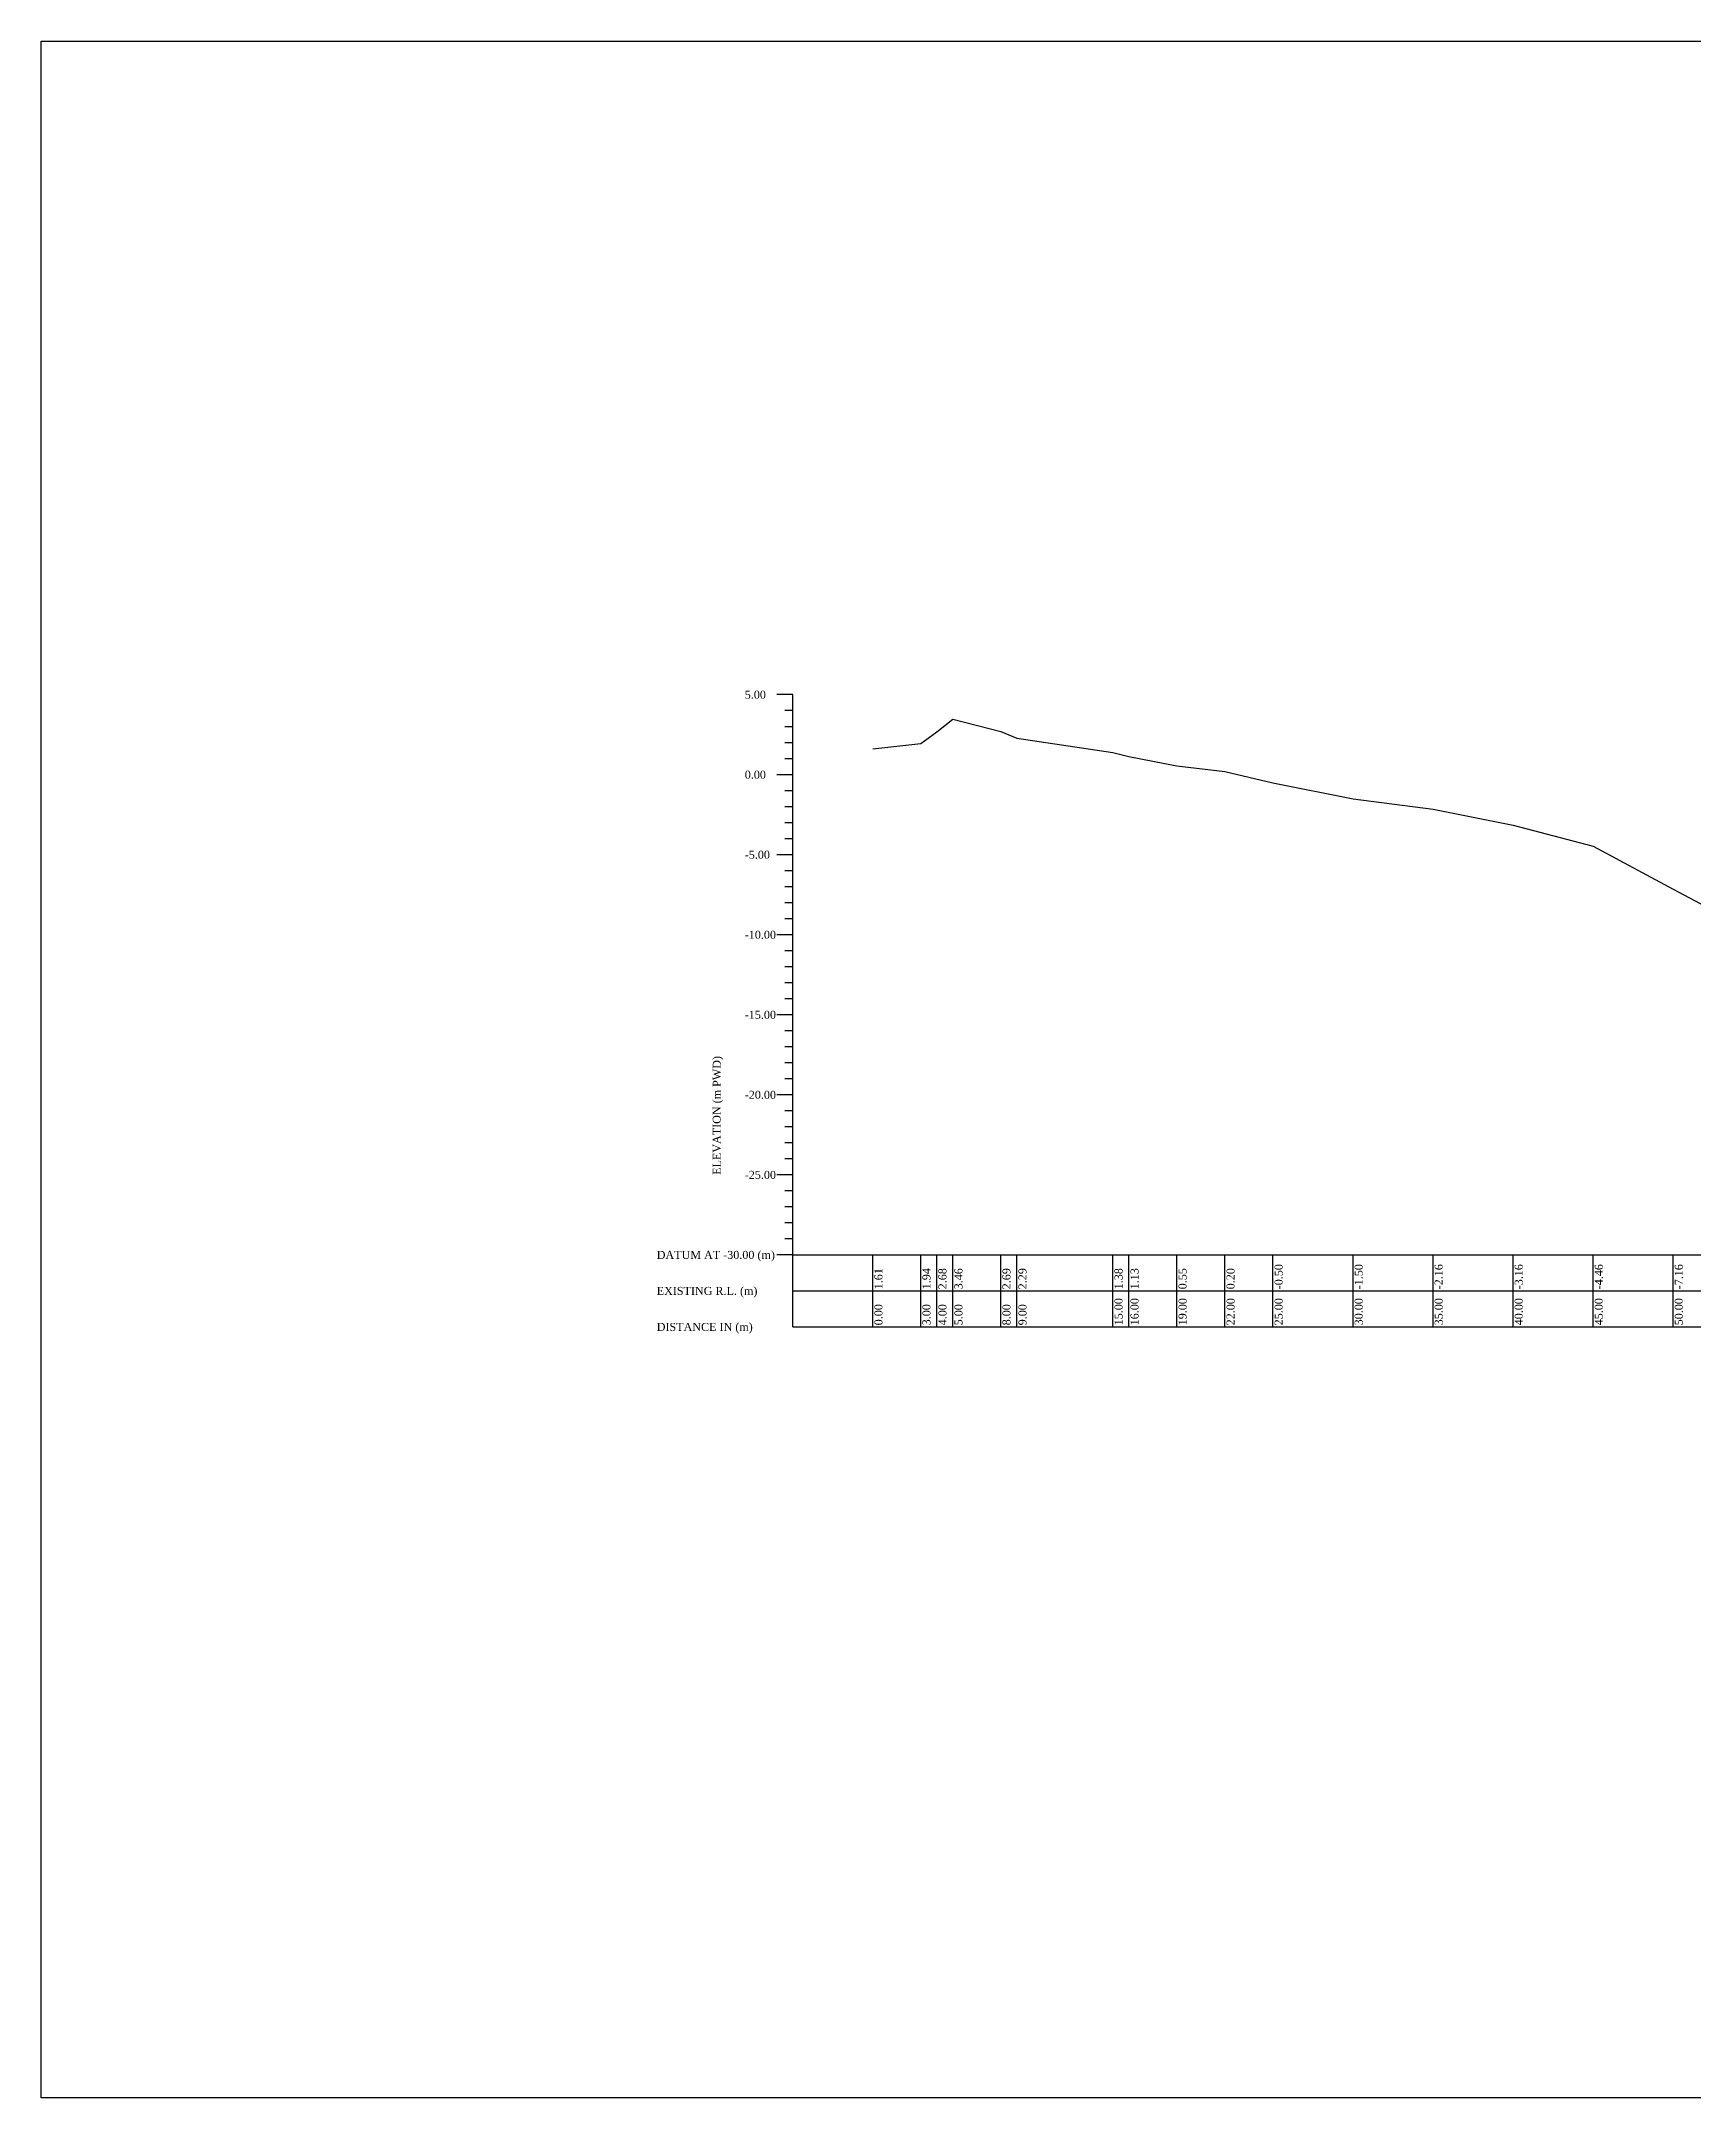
# Model space of a CAD drawing. Header units: inches. Extents: x 0 to 4913108, y -3856 to 5602.
# Drawn here: x 41996.9 to 42100.2, y 5473.8 to 5602.3 of the extents above; entities that cross this region are included whole.
import ezdxf

# ---------------------------------------------------------------- set-up
doc = ezdxf.new("R2010")
doc.units = ezdxf.units.IN
doc.header["$LTSCALE"] = 2.5
doc.header["$MEASUREMENT"] = 0
doc.styles.add('liza', font='times.ttf', dxfattribs={"height": 2})

msp = doc.modelspace()

# ---------------------------------------------------------------- linework, layer by layer
at = {"color": 6, "linetype": 'Continuous', "lineweight": -3, "ltscale": 0.5}
for p, q in [((42043.859, 5561.496), (42042.859, 5561.496)), ((42043.859, 5521.996), (42043.859, 5561.496)), ((42043.859, 5560.496), (42043.359, 5560.496)), ((42043.859, 5559.496), (42043.359, 5559.496)), ((42043.859, 5558.496), (42043.359, 5558.496)), ((42043.859, 5557.496), (42043.359, 5557.496)), ((42043.859, 5556.496), (42042.859, 5556.496)), ((42043.859, 5555.496), (42043.359, 5555.496)), ((42043.859, 5554.496), (42043.359, 5554.496)), ((42043.859, 5553.496), (42043.359, 5553.496)), ((42043.859, 5552.496), (42043.359, 5552.496)), ((42043.859, 5551.496), (42042.859, 5551.496)), ((42043.859, 5550.496), (42043.359, 5550.496)), ((42043.859, 5549.496), (42043.359, 5549.496)), ((42043.859, 5548.496), (42043.359, 5548.496)), ((42043.859, 5547.496), (42043.359, 5547.496)), ((42043.859, 5546.496), (42042.859, 5546.496)), ((42043.859, 5545.496), (42043.359, 5545.496)), ((42043.859, 5544.496), (42043.359, 5544.496)), ((42043.859, 5543.496), (42043.359, 5543.496)), ((42043.859, 5542.496), (42043.359, 5542.496)), ((42043.859, 5541.496), (42042.859, 5541.496)), ((42043.859, 5540.496), (42043.359, 5540.496)), ((42043.859, 5539.496), (42043.359, 5539.496)), ((42043.859, 5538.496), (42043.359, 5538.496)), ((42043.859, 5537.496), (42043.359, 5537.496)), ((42043.859, 5536.496), (42042.859, 5536.496)), ((42043.859, 5535.496), (42043.359, 5535.496)), ((42043.859, 5534.496), (42043.359, 5534.496)), ((42043.859, 5533.496), (42043.359, 5533.496)), ((42043.859, 5532.496), (42043.359, 5532.496)), ((42043.859, 5531.496), (42042.859, 5531.496)), ((42043.859, 5530.496), (42043.359, 5530.496)), ((42043.859, 5529.496), (42043.359, 5529.496)), ((42043.859, 5528.496), (42043.359, 5528.496)), ((42043.859, 5526.496), (42042.859, 5526.496)), ((42043.859, 5527.496), (42043.359, 5527.496)), ((42043.859, 5526.496), (42173.859, 5526.496)), ((42048.859, 5521.996), (42048.859, 5526.496)), ((42051.859, 5521.996), (42051.859, 5526.496)), ((42052.859, 5521.996), (42052.859, 5526.496)), ((42053.859, 5521.996), (42053.859, 5526.496)), ((42056.859, 5521.996), (42056.859, 5526.496)), ((42057.859, 5521.996), (42057.859, 5526.496)), ((42063.859, 5521.996), (42063.859, 5526.496)), ((42064.859, 5521.996), (42064.859, 5526.496)), ((42067.859, 5521.996), (42067.859, 5526.496)), ((42070.859, 5521.996), (42070.859, 5526.496)), ((42073.859, 5521.996), (42073.859, 5526.496)), ((42078.859, 5521.996), (42078.859, 5526.496)), ((42083.859, 5521.996), (42083.859, 5526.496)), ((42088.859, 5521.996), (42088.859, 5526.496)), ((42093.859, 5521.996), (42093.859, 5526.496)), ((42098.859, 5521.996), (42098.859, 5526.496)), ((42043.859, 5524.246), (42173.859, 5524.246)), ((42043.859, 5521.996), (42173.859, 5521.996))]:
    msp.add_line(p, q, dxfattribs=at)
msp.add_lwpolyline([(41996.902, 5602.324), (42431.645, 5602.324), (42431.645, 5473.832), (41996.902, 5473.832)], close=True, dxfattribs=at)
msp.add_lwpolyline([(42048.859, 5558.106), (42051.859, 5558.436), (42052.859, 5559.176), (42053.859, 5559.956), (42056.859, 5559.186), (42057.859, 5558.786), (42063.859, 5557.876), (42064.859, 5557.626), (42067.859, 5557.046), (42070.859, 5556.696), (42073.859, 5555.996), (42078.859, 5554.996), (42083.859, 5554.336), (42088.859, 5553.336), (42093.859, 5552.036), (42098.859, 5549.336), (42108.859, 5544.036)], dxfattribs=at)

# ---------------------------------------------------------------- texts
at = {"color": 6, "linetype": 'Continuous', "lineweight": -3, "ltscale": 0.5, "char_height": 0.5, "attachment_point": 1, "style": 'liza'}
for s, insert, width in [('5.00', (42040.859, 5561.746), 2), ('0.00', (42040.859, 5556.746), 2), ('-5.00', (42040.859, 5551.746), 2), ('-10.00', (42040.859, 5546.746), 2), ('-15.00', (42040.859, 5541.746), 2), ('-20.00', (42040.859, 5536.746), 2), ('-25.00', (42040.859, 5531.746), 2), ('DATUM AT -30.00 (m)', (42035.359, 5526.746), 7.5), ('EXISTING R.L. (m)', (42035.359, 5524.496), 7.5), ('DISTANCE IN (m)', (42035.359, 5522.246), 7.5)]:
    msp.add_mtext(s, dxfattribs=dict(at, insert=insert, width=width))
at = {"color": 6, "linetype": 'Continuous', "lineweight": -3, "ltscale": 0.5, "char_height": 0.5, "attachment_point": 1, "rotation": 90, "style": 'liza'}
for s, insert, width in [('ELEVATION (m PWD)', (42038.859, 5531.496), 10), ('1.61', (42048.959, 5524.346), 2.15), ('1.94', (42051.959, 5524.346), 2.15), ('2.68', (42052.959, 5524.346), 2.15), ('3.46', (42053.959, 5524.346), 2.15), ('2.69', (42056.959, 5524.346), 2.15), ('2.29', (42057.959, 5524.346), 2.15), ('1.38', (42063.959, 5524.346), 2.15), ('1.13', (42064.959, 5524.346), 2.15), ('0.55', (42067.959, 5524.346), 2.15), ('0.20', (42070.959, 5524.346), 2.15), ('-0.50', (42073.959, 5524.346), 2.15), ('-1.50', (42078.959, 5524.346), 2.15), ('-2.16', (42083.959, 5524.346), 2.15), ('-3.16', (42088.959, 5524.346), 2.15), ('-4.46', (42093.959, 5524.346), 2.15), ('-7.16', (42098.959, 5524.346), 2.15), ('0.00', (42048.959, 5522.096), 2.15), ('3.00', (42051.959, 5522.096), 2.15), ('4.00', (42052.959, 5522.096), 2.15), ('5.00', (42053.959, 5522.096), 2.15), ('8.00', (42056.959, 5522.096), 2.15), ('9.00', (42057.959, 5522.096), 2.15), ('15.00', (42063.959, 5522.096), 2.15), ('16.00', (42064.959, 5522.096), 2.15), ('19.00', (42067.959, 5522.096), 2.15), ('22.00', (42070.959, 5522.096), 2.15), ('25.00', (42073.959, 5522.096), 2.15), ('30.00', (42078.959, 5522.096), 2.15), ('35.00', (42083.959, 5522.096), 2.15), ('40.00', (42088.959, 5522.096), 2.15), ('45.00', (42093.959, 5522.096), 2.15), ('50.00', (42098.959, 5522.096), 2.15)]:
    msp.add_mtext(s, dxfattribs=dict(at, insert=insert, width=width))

doc.saveas('drawing.dxf')
